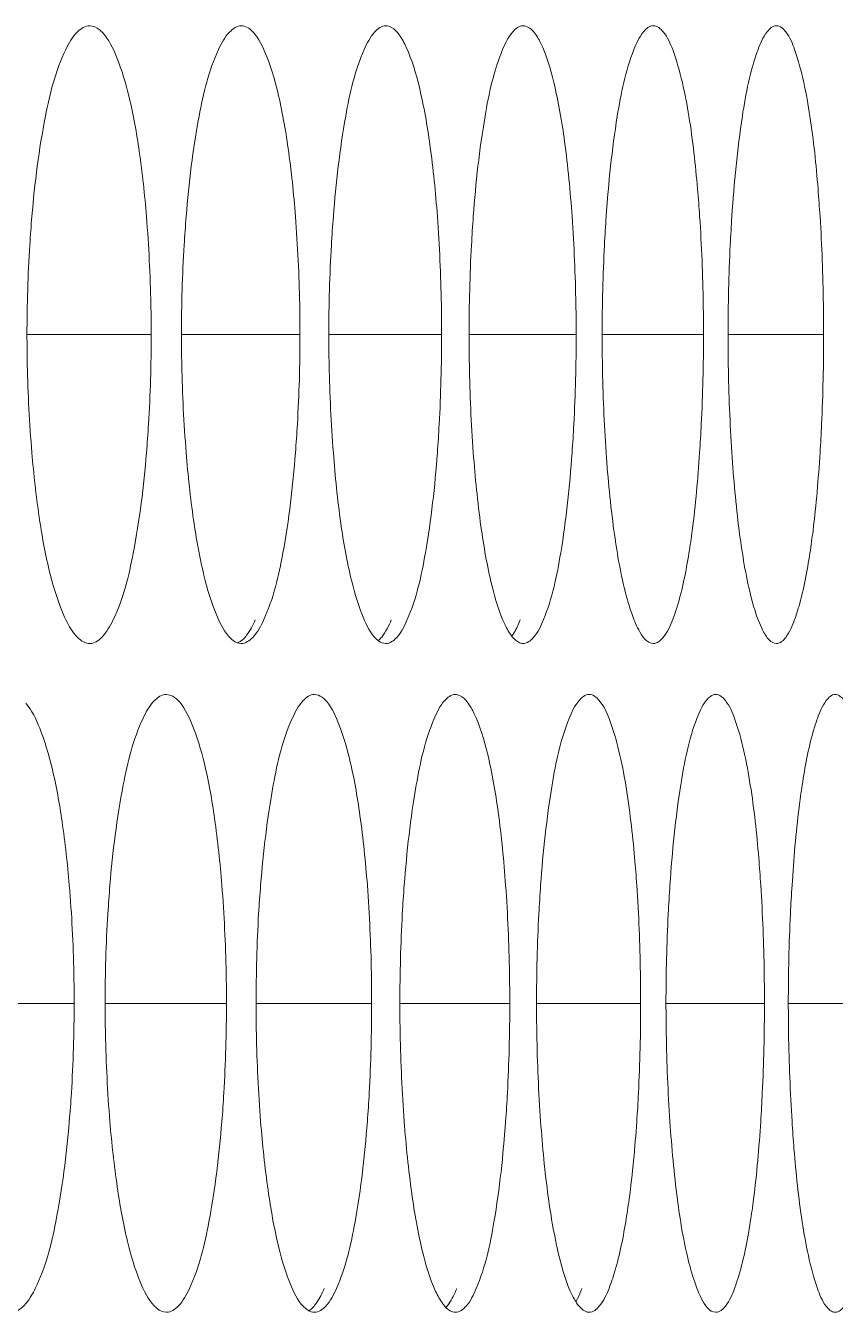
# Model space of a CAD drawing. Header units: millimetres. Extents: x 1177 to 4147, y 93 to 2194.
# Drawn here: x 2906.93 to 2914.79, y 1628.89 to 1641.39 of the extents above; entities that cross this region are included whole.
import ezdxf

# ---------------------------------------------------------------- set-up
doc = ezdxf.new("R2010")
doc.units = ezdxf.units.MM
doc.header["$LTSCALE"] = 0.1
doc.layers.add('标注', color=251, linetype='Continuous', lineweight=9)

msp = doc.modelspace()

# ---------------------------------------------------------------- linework, layer by layer
at = {"layer": '标注'}
for p, q in [((2906.944, 1638.39), (2908.15, 1638.39)), ((2908.444, 1638.39), (2909.595, 1638.39)), ((2909.875, 1638.39), (2910.97, 1638.39)), ((2911.237, 1638.39), (2912.277, 1638.39)), ((2912.529, 1638.39), (2913.513, 1638.39)), ((2913.752, 1638.39), (2914.68, 1638.39)), ((2906.168, 1631.895), (2907.402, 1631.895)), ((2907.703, 1631.895), (2908.881, 1631.895)), ((2909.169, 1631.895), (2910.291, 1631.895)), ((2910.565, 1631.895), (2911.632, 1631.895)), ((2911.892, 1631.895), (2912.903, 1631.895)), ((2913.149, 1631.895), (2914.105, 1631.895)), ((2914.337, 1631.895), (2915.237, 1631.895))]:
    msp.add_line(p, q, dxfattribs=at)
for points, knots in [([(2907.553, 1641.39), (2907.509, 1641.39), (2907.404, 1641.319), (2907.351, 1641.22), (2907.321, 1641.158)], [0, 0, 0, 0, 0.389659, 1, 1, 1, 1]), ([(2907.677, 1641.323), (2907.667, 1641.334), (2907.633, 1641.367), (2907.586, 1641.39), (2907.553, 1641.39)], [0, 0, 0, 0, 0.295107, 1, 1, 1, 1]), ([(2909.025, 1641.39), (2908.983, 1641.39), (2908.882, 1641.317), (2908.833, 1641.22), (2908.804, 1641.158)], [0, 0, 0, 0, 0.384136, 1, 1, 1, 1]), ([(2909.115, 1641.352), (2909.108, 1641.358), (2909.082, 1641.378), (2909.049, 1641.39), (2909.025, 1641.39)], [0, 0, 0, 0, 0.282086, 1, 1, 1, 1]), ([(2910.428, 1641.39), (2910.388, 1641.39), (2910.291, 1641.316), (2910.245, 1641.219), (2910.218, 1641.158)], [0, 0, 0, 0, 0.378328, 1, 1, 1, 1]), ([(2910.929, 1639.537), (2910.912, 1639.769), (2910.871, 1640.191), (2910.775, 1640.741), (2910.671, 1641.102), (2910.57, 1641.294), (2910.514, 1641.356), (2910.485, 1641.373)], [0, 0, 0, 0, 0.364158, 0.661207, 0.874207, 0.947517, 1, 1, 1, 1]), ([(2911.762, 1641.39), (2911.723, 1641.39), (2911.63, 1641.313), (2911.589, 1641.219), (2911.563, 1641.158)], [0, 0, 0, 0, 0.37223, 1, 1, 1, 1]), ([(2912.237, 1639.537), (2912.22, 1639.78), (2912.179, 1640.218), (2912.083, 1640.782), (2911.978, 1641.145), (2911.876, 1641.326), (2911.817, 1641.377), (2911.788, 1641.386)], [0, 0, 0, 0, 0.376417, 0.678059, 0.88637, 0.953961, 1, 1, 1, 1]), ([(2913.027, 1641.39), (2912.989, 1641.39), (2912.9, 1641.311), (2912.862, 1641.219), (2912.838, 1641.158)], [0, 0, 0, 0, 0.36584, 1, 1, 1, 1]), ([(2913.372, 1640.511), (2913.336, 1640.73), (2913.276, 1641.017), (2913.153, 1641.311), (2913.064, 1641.39), (2913.027, 1641.39)], [0, 0, 0, 0, 0.68404, 0.884461, 1, 1, 1, 1]), ([(2914.222, 1641.39), (2914.185, 1641.39), (2914.101, 1641.309), (2914.066, 1641.219), (2914.043, 1641.158)], [0, 0, 0, 0, 0.359161, 1, 1, 1, 1]), ([(2914.547, 1640.511), (2914.514, 1640.73), (2914.456, 1641.017), (2914.342, 1641.309), (2914.258, 1641.39), (2914.222, 1641.39)], [0, 0, 0, 0, 0.688296, 0.888112, 1, 1, 1, 1]), ([(2908.104, 1639.537), (2908.087, 1639.749), (2908.045, 1640.137), (2907.954, 1640.658), (2907.84, 1641.047), (2907.739, 1641.257), (2907.677, 1641.323)], [0, 0, 0, 0, 0.343252, 0.632232, 0.852748, 1, 1, 1, 1]), ([(2909.551, 1639.537), (2909.534, 1639.759), (2909.492, 1640.163), (2909.399, 1640.701), (2909.285, 1641.088), (2909.18, 1641.296), (2909.115, 1641.352)], [0, 0, 0, 0, 0.353299, 0.646273, 0.86342, 1, 1, 1, 1]), ([(2907.321, 1641.158), (2907.222, 1640.956), (2907.088, 1640.411), (2907.019, 1639.864), (2906.992, 1639.537)], [0, 0, 0, 0, 0.407744, 1, 1, 1, 1]), ([(2908.804, 1641.158), (2908.709, 1640.955), (2908.581, 1640.41), (2908.516, 1639.864), (2908.49, 1639.537)], [0, 0, 0, 0, 0.407017, 1, 1, 1, 1]), ([(2910.218, 1641.158), (2910.128, 1640.954), (2910.006, 1640.41), (2909.944, 1639.863), (2909.919, 1639.537)], [0, 0, 0, 0, 0.406317, 1, 1, 1, 1]), ([(2911.563, 1641.158), (2911.476, 1640.953), (2911.361, 1640.409), (2911.302, 1639.863), (2911.278, 1639.537)], [0, 0, 0, 0, 0.405644, 1, 1, 1, 1]), ([(2912.838, 1641.158), (2912.755, 1640.952), (2912.647, 1640.408), (2912.591, 1639.863), (2912.568, 1639.537)], [0, 0, 0, 0, 0.405, 1, 1, 1, 1]), ([(2914.043, 1641.158), (2913.965, 1640.951), (2913.863, 1640.407), (2913.81, 1639.863), (2913.789, 1639.537)], [0, 0, 0, 0, 0.404385, 1, 1, 1, 1]), ([(2913.476, 1639.537), (2913.47, 1639.626), (2913.445, 1639.951), (2913.41, 1640.276), (2913.372, 1640.511)], [0, 0, 0, 0, 0.272672, 1, 1, 1, 1]), ([(2914.645, 1639.537), (2914.639, 1639.626), (2914.616, 1639.951), (2914.583, 1640.276), (2914.547, 1640.511)], [0, 0, 0, 0, 0.272763, 1, 1, 1, 1]), ([(2906.992, 1639.537), (2906.984, 1639.445), (2906.956, 1639.063), (2906.944, 1638.68), (2906.944, 1638.39)], [0, 0, 0, 0, 0.241968, 1, 1, 1, 1]), ([(2908.15, 1638.39), (2908.15, 1638.488), (2908.146, 1638.871), (2908.127, 1639.253), (2908.104, 1639.537)], [0, 0, 0, 0, 0.255908, 1, 1, 1, 1]), ([(2908.49, 1639.537), (2908.482, 1639.445), (2908.456, 1639.063), (2908.444, 1638.68), (2908.444, 1638.39)], [0, 0, 0, 0, 0.241932, 1, 1, 1, 1]), ([(2909.595, 1638.39), (2909.595, 1638.488), (2909.591, 1638.871), (2909.573, 1639.253), (2909.551, 1639.537)], [0, 0, 0, 0, 0.255929, 1, 1, 1, 1]), ([(2909.919, 1639.537), (2909.911, 1639.445), (2909.886, 1639.063), (2909.875, 1638.68), (2909.875, 1638.39)], [0, 0, 0, 0, 0.241898, 1, 1, 1, 1]), ([(2910.97, 1638.39), (2910.97, 1638.488), (2910.967, 1638.871), (2910.95, 1639.253), (2910.929, 1639.537)], [0, 0, 0, 0, 0.255949, 1, 1, 1, 1]), ([(2911.278, 1639.537), (2911.271, 1639.445), (2911.247, 1639.063), (2911.237, 1638.68), (2911.237, 1638.39)], [0, 0, 0, 0, 0.241865, 1, 1, 1, 1]), ([(2912.277, 1638.39), (2912.277, 1638.488), (2912.273, 1638.871), (2912.257, 1639.253), (2912.237, 1639.537)], [0, 0, 0, 0, 0.255968, 1, 1, 1, 1]), ([(2912.568, 1639.537), (2912.562, 1639.445), (2912.539, 1639.063), (2912.529, 1638.68), (2912.529, 1638.39)], [0, 0, 0, 0, 0.241834, 1, 1, 1, 1]), ([(2913.513, 1638.39), (2913.513, 1638.488), (2913.51, 1638.871), (2913.495, 1639.253), (2913.476, 1639.537)], [0, 0, 0, 0, 0.255986, 1, 1, 1, 1]), ([(2913.789, 1639.537), (2913.783, 1639.445), (2913.761, 1639.063), (2913.752, 1638.68), (2913.752, 1638.39)], [0, 0, 0, 0, 0.241805, 1, 1, 1, 1]), ([(2914.68, 1638.39), (2914.68, 1638.488), (2914.677, 1638.871), (2914.663, 1639.253), (2914.645, 1639.537)], [0, 0, 0, 0, 0.256003, 1, 1, 1, 1]), ([(2906.944, 1638.39), (2906.944, 1638.292), (2906.948, 1637.909), (2906.967, 1637.527), (2906.992, 1637.243)], [0, 0, 0, 0, 0.255891, 1, 1, 1, 1]), ([(2908.104, 1637.243), (2908.112, 1637.335), (2908.139, 1637.717), (2908.15, 1638.1), (2908.15, 1638.39)], [0, 0, 0, 0, 0.24194, 1, 1, 1, 1]), ([(2908.444, 1638.39), (2908.444, 1638.292), (2908.448, 1637.909), (2908.467, 1637.527), (2908.49, 1637.243)], [0, 0, 0, 0, 0.255912, 1, 1, 1, 1]), ([(2909.551, 1637.243), (2909.558, 1637.335), (2909.584, 1637.717), (2909.595, 1638.1), (2909.595, 1638.39)], [0, 0, 0, 0, 0.241906, 1, 1, 1, 1]), ([(2909.875, 1638.39), (2909.875, 1638.292), (2909.879, 1637.909), (2909.897, 1637.527), (2909.919, 1637.243)], [0, 0, 0, 0, 0.255933, 1, 1, 1, 1]), ([(2910.929, 1637.243), (2910.936, 1637.335), (2910.96, 1637.717), (2910.97, 1638.1), (2910.97, 1638.39)], [0, 0, 0, 0, 0.241873, 1, 1, 1, 1]), ([(2911.237, 1638.39), (2911.237, 1638.292), (2911.241, 1637.909), (2911.257, 1637.527), (2911.278, 1637.243)], [0, 0, 0, 0, 0.255953, 1, 1, 1, 1]), ([(2912.237, 1637.243), (2912.244, 1637.335), (2912.267, 1637.717), (2912.277, 1638.1), (2912.277, 1638.39)], [0, 0, 0, 0, 0.241842, 1, 1, 1, 1]), ([(2912.529, 1638.39), (2912.529, 1638.292), (2912.533, 1637.909), (2912.548, 1637.527), (2912.568, 1637.243)], [0, 0, 0, 0, 0.255971, 1, 1, 1, 1]), ([(2913.476, 1637.243), (2913.482, 1637.335), (2913.504, 1637.717), (2913.513, 1638.1), (2913.513, 1638.39)], [0, 0, 0, 0, 0.241812, 1, 1, 1, 1]), ([(2913.752, 1638.39), (2913.752, 1638.292), (2913.755, 1637.909), (2913.77, 1637.527), (2913.789, 1637.243)], [0, 0, 0, 0, 0.255989, 1, 1, 1, 1]), ([(2914.645, 1637.243), (2914.651, 1637.335), (2914.671, 1637.717), (2914.68, 1638.1), (2914.68, 1638.39)], [0, 0, 0, 0, 0.241784, 1, 1, 1, 1]), ([(2906.992, 1637.243), (2907.009, 1637.035), (2907.051, 1636.652), (2907.143, 1636.137), (2907.257, 1635.749), (2907.357, 1635.538), (2907.417, 1635.468)], [0, 0, 0, 0, 0.339935, 0.62764, 0.849308, 1, 1, 1, 1]), ([(2907.782, 1635.622), (2907.88, 1635.825), (2908.011, 1636.369), (2908.078, 1636.916), (2908.104, 1637.243)], [0, 0, 0, 0, 0.407475, 1, 1, 1, 1]), ([(2908.49, 1637.243), (2908.507, 1637.025), (2908.55, 1636.626), (2908.643, 1636.094), (2908.758, 1635.706), (2908.861, 1635.498), (2908.925, 1635.438)], [0, 0, 0, 0, 0.349668, 0.641268, 0.859711, 1, 1, 1, 1]), ([(2909.244, 1635.622), (2909.338, 1635.826), (2909.463, 1636.37), (2909.526, 1636.917), (2909.551, 1637.243)], [0, 0, 0, 0, 0.406757, 1, 1, 1, 1]), ([(2909.919, 1637.243), (2909.936, 1637.014), (2909.978, 1636.6), (2910.074, 1636.05), (2910.189, 1635.667), (2910.294, 1635.46), (2910.361, 1635.414)], [0, 0, 0, 0, 0.360647, 0.656591, 0.871311, 1, 1, 1, 1]), ([(2910.637, 1635.622), (2910.726, 1635.827), (2910.845, 1636.371), (2910.905, 1636.917), (2910.929, 1637.243)], [0, 0, 0, 0, 0.406066, 1, 1, 1, 1]), ([(2911.278, 1637.243), (2911.296, 1637.003), (2911.338, 1636.571), (2911.435, 1636.012), (2911.54, 1635.649), (2911.642, 1635.465), (2911.698, 1635.409), (2911.727, 1635.397)], [0, 0, 0, 0, 0.372333, 0.672575, 0.882635, 0.952132, 1, 1, 1, 1]), ([(2911.96, 1635.622), (2912.045, 1635.828), (2912.157, 1636.372), (2912.214, 1636.917), (2912.237, 1637.243)], [0, 0, 0, 0, 0.405403, 1, 1, 1, 1]), ([(2912.568, 1637.243), (2912.586, 1636.99), (2912.629, 1636.538), (2912.715, 1636.02), (2912.808, 1635.694), (2912.877, 1635.521), (2912.962, 1635.39), (2913.027, 1635.39)], [0, 0, 0, 0, 0.389161, 0.695877, 0.811486, 0.900262, 1, 1, 1, 1]), ([(2913.372, 1636.269), (2913.384, 1636.342), (2913.43, 1636.665), (2913.459, 1636.99), (2913.476, 1637.243)], [0, 0, 0, 0, 0.224828, 1, 1, 1, 1]), ([(2913.789, 1637.243), (2913.805, 1636.99), (2913.845, 1636.539), (2913.937, 1635.963), (2914.039, 1635.602), (2914.136, 1635.43), (2914.196, 1635.39), (2914.222, 1635.39)], [0, 0, 0, 0, 0.389812, 0.696656, 0.899917, 0.961012, 1, 1, 1, 1]), ([(2914.547, 1636.269), (2914.558, 1636.342), (2914.602, 1636.665), (2914.629, 1636.99), (2914.645, 1637.243)], [0, 0, 0, 0, 0.224714, 1, 1, 1, 1]), ([(2913.214, 1635.622), (2913.23, 1635.663), (2913.301, 1635.874), (2913.344, 1636.094), (2913.372, 1636.269)], [0, 0, 0, 0, 0.199302, 1, 1, 1, 1]), ([(2914.398, 1635.622), (2914.413, 1635.663), (2914.48, 1635.875), (2914.52, 1636.094), (2914.547, 1636.269)], [0, 0, 0, 0, 0.198767, 1, 1, 1, 1]), ([(2907.553, 1635.39), (2907.596, 1635.39), (2907.701, 1635.461), (2907.752, 1635.56), (2907.782, 1635.622)], [0, 0, 0, 0, 0.389686, 1, 1, 1, 1]), ([(2908.989, 1635.397), (2909.025, 1635.41), (2909.096, 1635.483), (2909.138, 1635.568), (2909.161, 1635.621)], [0, 0, 0, 0, 0.398504, 1, 1, 1, 1]), ([(2909.025, 1635.39), (2909.067, 1635.39), (2909.168, 1635.463), (2909.216, 1635.56), (2909.244, 1635.622)], [0, 0, 0, 0, 0.384127, 1, 1, 1, 1]), ([(2910.356, 1635.42), (2910.368, 1635.429), (2910.423, 1635.488), (2910.458, 1635.562), (2910.482, 1635.621)], [0, 0, 0, 0, 0.193099, 1, 1, 1, 1]), ([(2910.428, 1635.39), (2910.469, 1635.39), (2910.566, 1635.464), (2910.61, 1635.561), (2910.637, 1635.622)], [0, 0, 0, 0, 0.37828, 1, 1, 1, 1]), ([(2911.653, 1635.464), (2911.661, 1635.474), (2911.693, 1635.524), (2911.717, 1635.578), (2911.734, 1635.621)], [0, 0, 0, 0, 0.212146, 1, 1, 1, 1]), ([(2911.762, 1635.39), (2911.801, 1635.39), (2911.894, 1635.467), (2911.935, 1635.561), (2911.96, 1635.622)], [0, 0, 0, 0, 0.372142, 1, 1, 1, 1]), ([(2913.027, 1635.39), (2913.064, 1635.39), (2913.153, 1635.469), (2913.19, 1635.561), (2913.214, 1635.622)], [0, 0, 0, 0, 0.36571, 1, 1, 1, 1]), ([(2914.222, 1635.39), (2914.258, 1635.39), (2914.342, 1635.471), (2914.376, 1635.561), (2914.398, 1635.622)], [0, 0, 0, 0, 0.358988, 1, 1, 1, 1]), ([(2907.417, 1635.468), (2907.428, 1635.456), (2907.464, 1635.418), (2907.516, 1635.39), (2907.553, 1635.39)], [0, 0, 0, 0, 0.300688, 1, 1, 1, 1]), ([(2908.925, 1635.438), (2908.933, 1635.43), (2908.961, 1635.406), (2908.998, 1635.39), (2909.025, 1635.39)], [0, 0, 0, 0, 0.288207, 1, 1, 1, 1]), ([(2908.298, 1634.895), (2908.254, 1634.895), (2908.151, 1634.823), (2908.101, 1634.725), (2908.071, 1634.663)], [0, 0, 0, 0, 0.386933, 1, 1, 1, 1]), ([(2908.404, 1634.843), (2908.396, 1634.851), (2908.366, 1634.877), (2908.326, 1634.895), (2908.298, 1634.895)], [0, 0, 0, 0, 0.288854, 1, 1, 1, 1]), ([(2909.735, 1634.895), (2909.694, 1634.895), (2909.595, 1634.821), (2909.548, 1634.724), (2909.52, 1634.663)], [0, 0, 0, 0, 0.381268, 1, 1, 1, 1]), ([(2911.104, 1634.895), (2911.064, 1634.895), (2910.969, 1634.819), (2910.926, 1634.724), (2910.899, 1634.663)], [0, 0, 0, 0, 0.375316, 1, 1, 1, 1]), ([(2911.592, 1633.042), (2911.575, 1633.28), (2911.534, 1633.709), (2911.438, 1634.266), (2911.333, 1634.629), (2911.231, 1634.815), (2911.174, 1634.872), (2911.145, 1634.885)], [0, 0, 0, 0, 0.370156, 0.669475, 0.880231, 0.950761, 1, 1, 1, 1]), ([(2912.403, 1634.895), (2912.365, 1634.895), (2912.274, 1634.817), (2912.234, 1634.724), (2912.209, 1634.663)], [0, 0, 0, 0, 0.369072, 1, 1, 1, 1]), ([(2912.758, 1634.015), (2912.722, 1634.235), (2912.66, 1634.523), (2912.532, 1634.817), (2912.442, 1634.895), (2912.403, 1634.895)], [0, 0, 0, 0, 0.68191, 0.882647, 1, 1, 1, 1]), ([(2913.633, 1634.895), (2913.596, 1634.895), (2913.509, 1634.815), (2913.473, 1634.723), (2913.449, 1634.663)], [0, 0, 0, 0, 0.362536, 1, 1, 1, 1]), ([(2913.968, 1634.015), (2913.934, 1634.235), (2913.875, 1634.522), (2913.756, 1634.815), (2913.67, 1634.895), (2913.633, 1634.895)], [0, 0, 0, 0, 0.686169, 0.886283, 1, 1, 1, 1]), ([(2914.793, 1634.895), (2914.757, 1634.895), (2914.675, 1634.812), (2914.642, 1634.723), (2914.62, 1634.663)], [0, 0, 0, 0, 0.355714, 1, 1, 1, 1]), ([(2915.108, 1634.015), (2915.076, 1634.234), (2915.02, 1634.521), (2914.91, 1634.813), (2914.828, 1634.895), (2914.793, 1634.895)], [0, 0, 0, 0, 0.690419, 0.889948, 1, 1, 1, 1]), ([(2907.355, 1633.042), (2907.337, 1633.249), (2907.296, 1633.629), (2907.205, 1634.142), (2907.092, 1634.53), (2906.992, 1634.741), (2906.932, 1634.812)], [0, 0, 0, 0, 0.338668, 0.625811, 0.847843, 1, 1, 1, 1]), ([(2908.836, 1633.042), (2908.819, 1633.259), (2908.778, 1633.655), (2908.685, 1634.184), (2908.571, 1634.573), (2908.468, 1634.781), (2908.404, 1634.843)], [0, 0, 0, 0, 0.348125, 0.639047, 0.857939, 1, 1, 1, 1]), ([(2910.249, 1633.042), (2910.232, 1633.269), (2910.19, 1633.681), (2910.096, 1634.228), (2909.981, 1634.612), (2909.876, 1634.819), (2909.809, 1634.868)], [0, 0, 0, 0, 0.358786, 0.65392, 0.869192, 1, 1, 1, 1]), ([(2908.071, 1634.663), (2907.975, 1634.46), (2907.843, 1633.916), (2907.776, 1633.368), (2907.749, 1633.042)], [0, 0, 0, 0, 0.407378, 1, 1, 1, 1]), ([(2909.52, 1634.663), (2909.427, 1634.459), (2909.302, 1633.915), (2909.239, 1633.368), (2909.213, 1633.042)], [0, 0, 0, 0, 0.406664, 1, 1, 1, 1]), ([(2910.899, 1634.663), (2910.811, 1634.458), (2910.692, 1633.914), (2910.632, 1633.368), (2910.607, 1633.042)], [0, 0, 0, 0, 0.405977, 1, 1, 1, 1]), ([(2912.209, 1634.663), (2912.125, 1634.457), (2912.013, 1633.913), (2911.955, 1633.368), (2911.932, 1633.042)], [0, 0, 0, 0, 0.405318, 1, 1, 1, 1]), ([(2913.449, 1634.663), (2913.369, 1634.456), (2913.264, 1633.913), (2913.209, 1633.368), (2913.187, 1633.042)], [0, 0, 0, 0, 0.404689, 1, 1, 1, 1]), ([(2914.62, 1634.663), (2914.605, 1634.622), (2914.538, 1634.41), (2914.498, 1634.191), (2914.472, 1634.015)], [0, 0, 0, 0, 0.198639, 1, 1, 1, 1]), ([(2912.865, 1633.042), (2912.859, 1633.131), (2912.834, 1633.456), (2912.797, 1633.781), (2912.758, 1634.015)], [0, 0, 0, 0, 0.272625, 1, 1, 1, 1]), ([(2914.069, 1633.042), (2914.064, 1633.131), (2914.04, 1633.456), (2914.005, 1633.781), (2913.968, 1634.015)], [0, 0, 0, 0, 0.272718, 1, 1, 1, 1]), ([(2914.472, 1634.015), (2914.461, 1633.943), (2914.417, 1633.62), (2914.389, 1633.294), (2914.373, 1633.042)], [0, 0, 0, 0, 0.224713, 1, 1, 1, 1]), ([(2907.402, 1631.895), (2907.402, 1631.993), (2907.398, 1632.376), (2907.379, 1632.758), (2907.355, 1633.042)], [0, 0, 0, 0, 0.255897, 1, 1, 1, 1]), ([(2907.749, 1633.042), (2907.742, 1632.95), (2907.714, 1632.568), (2907.703, 1632.185), (2907.703, 1631.895)], [0, 0, 0, 0, 0.24195, 1, 1, 1, 1]), ([(2908.881, 1631.895), (2908.881, 1631.993), (2908.877, 1632.376), (2908.859, 1632.758), (2908.836, 1633.042)], [0, 0, 0, 0, 0.255919, 1, 1, 1, 1]), ([(2909.213, 1633.042), (2909.205, 1632.95), (2909.179, 1632.568), (2909.169, 1632.185), (2909.169, 1631.895)], [0, 0, 0, 0, 0.241915, 1, 1, 1, 1]), ([(2910.291, 1631.895), (2910.291, 1631.993), (2910.288, 1632.375), (2910.27, 1632.758), (2910.249, 1633.042)], [0, 0, 0, 0, 0.255939, 1, 1, 1, 1]), ([(2910.607, 1633.042), (2910.6, 1632.95), (2910.575, 1632.568), (2910.565, 1632.185), (2910.565, 1631.895)], [0, 0, 0, 0, 0.241881, 1, 1, 1, 1]), ([(2911.632, 1631.895), (2911.632, 1631.993), (2911.629, 1632.375), (2911.612, 1632.758), (2911.592, 1633.042)], [0, 0, 0, 0, 0.255958, 1, 1, 1, 1]), ([(2911.932, 1633.042), (2911.925, 1632.95), (2911.902, 1632.568), (2911.892, 1632.185), (2911.892, 1631.895)], [0, 0, 0, 0, 0.24185, 1, 1, 1, 1]), ([(2912.903, 1631.895), (2912.903, 1631.993), (2912.9, 1632.375), (2912.885, 1632.758), (2912.865, 1633.042)], [0, 0, 0, 0, 0.255977, 1, 1, 1, 1]), ([(2913.187, 1633.042), (2913.181, 1632.95), (2913.159, 1632.568), (2913.149, 1632.185), (2913.149, 1631.895)], [0, 0, 0, 0, 0.24182, 1, 1, 1, 1]), ([(2914.105, 1631.895), (2914.105, 1631.993), (2914.102, 1632.375), (2914.088, 1632.758), (2914.069, 1633.042)], [0, 0, 0, 0, 0.255994, 1, 1, 1, 1]), ([(2914.373, 1633.042), (2914.367, 1632.95), (2914.346, 1632.568), (2914.337, 1632.185), (2914.337, 1631.895)], [0, 0, 0, 0, 0.241791, 1, 1, 1, 1]), ([(2907.355, 1630.748), (2907.363, 1630.84), (2907.39, 1631.222), (2907.402, 1631.605), (2907.402, 1631.895)], [0, 0, 0, 0, 0.241958, 1, 1, 1, 1]), ([(2907.703, 1631.895), (2907.703, 1631.797), (2907.707, 1631.414), (2907.726, 1631.031), (2907.749, 1630.748)], [0, 0, 0, 0, 0.255902, 1, 1, 1, 1]), ([(2908.836, 1630.748), (2908.844, 1630.84), (2908.87, 1631.222), (2908.881, 1631.605), (2908.881, 1631.895)], [0, 0, 0, 0, 0.241923, 1, 1, 1, 1]), ([(2909.169, 1631.895), (2909.169, 1631.797), (2909.172, 1631.414), (2909.19, 1631.031), (2909.213, 1630.748)], [0, 0, 0, 0, 0.255923, 1, 1, 1, 1]), ([(2910.249, 1630.748), (2910.256, 1630.84), (2910.281, 1631.222), (2910.291, 1631.605), (2910.291, 1631.895)], [0, 0, 0, 0, 0.241889, 1, 1, 1, 1]), ([(2910.565, 1631.895), (2910.565, 1631.797), (2910.569, 1631.414), (2910.586, 1631.032), (2910.607, 1630.748)], [0, 0, 0, 0, 0.255943, 1, 1, 1, 1]), ([(2911.592, 1630.748), (2911.599, 1630.84), (2911.622, 1631.222), (2911.632, 1631.605), (2911.632, 1631.895)], [0, 0, 0, 0, 0.241857, 1, 1, 1, 1]), ([(2911.892, 1631.895), (2911.892, 1631.797), (2911.895, 1631.414), (2911.912, 1631.032), (2911.932, 1630.748)], [0, 0, 0, 0, 0.255962, 1, 1, 1, 1]), ([(2912.865, 1630.748), (2912.872, 1630.84), (2912.894, 1631.222), (2912.903, 1631.605), (2912.903, 1631.895)], [0, 0, 0, 0, 0.241827, 1, 1, 1, 1]), ([(2913.149, 1631.895), (2913.149, 1631.797), (2913.153, 1631.414), (2913.168, 1631.032), (2913.187, 1630.748)], [0, 0, 0, 0, 0.25598, 1, 1, 1, 1]), ([(2914.069, 1630.748), (2914.075, 1630.84), (2914.096, 1631.222), (2914.105, 1631.605), (2914.105, 1631.895)], [0, 0, 0, 0, 0.241798, 1, 1, 1, 1]), ([(2914.337, 1631.895), (2914.337, 1631.797), (2914.34, 1631.414), (2914.355, 1631.032), (2914.373, 1630.748)], [0, 0, 0, 0, 0.255998, 1, 1, 1, 1]), ([(2907.025, 1629.127), (2907.125, 1629.329), (2907.26, 1629.873), (2907.327, 1630.421), (2907.355, 1630.748)], [0, 0, 0, 0, 0.407843, 1, 1, 1, 1]), ([(2907.749, 1630.748), (2907.767, 1630.535), (2907.809, 1630.144), (2907.902, 1629.621), (2908.016, 1629.232), (2908.118, 1629.023), (2908.18, 1628.957)], [0, 0, 0, 0, 0.344652, 0.634249, 0.854362, 1, 1, 1, 1]), ([(2908.522, 1629.127), (2908.617, 1629.33), (2908.746, 1629.874), (2908.81, 1630.421), (2908.836, 1630.748)], [0, 0, 0, 0, 0.407112, 1, 1, 1, 1]), ([(2909.213, 1630.748), (2909.23, 1630.524), (2909.273, 1630.118), (2909.367, 1629.577), (2909.482, 1629.191), (2909.586, 1628.984), (2909.652, 1628.93)], [0, 0, 0, 0, 0.354996, 0.648712, 0.865362, 1, 1, 1, 1]), ([(2909.949, 1629.127), (2910.041, 1629.331), (2910.162, 1629.875), (2910.224, 1630.421), (2910.249, 1630.748)], [0, 0, 0, 0, 0.406408, 1, 1, 1, 1]), ([(2910.607, 1630.748), (2910.625, 1630.514), (2910.667, 1630.09), (2910.763, 1629.537), (2910.868, 1629.176), (2910.969, 1628.986), (2911.024, 1628.925), (2911.053, 1628.909)], [0, 0, 0, 0, 0.366167, 0.664077, 0.876453, 0.948818, 1, 1, 1, 1]), ([(2911.307, 1629.127), (2911.395, 1629.332), (2911.51, 1629.876), (2911.568, 1630.422), (2911.592, 1630.748)], [0, 0, 0, 0, 0.405731, 1, 1, 1, 1]), ([(2911.932, 1630.748), (2911.949, 1630.503), (2911.991, 1630.063), (2912.088, 1629.496), (2912.194, 1629.133), (2912.296, 1628.954), (2912.355, 1628.905), (2912.383, 1628.897)], [0, 0, 0, 0, 0.378761, 0.681383, 0.888916, 0.955378, 1, 1, 1, 1]), ([(2912.758, 1629.774), (2912.77, 1629.847), (2912.818, 1630.17), (2912.848, 1630.495), (2912.865, 1630.748)], [0, 0, 0, 0, 0.224887, 1, 1, 1, 1]), ([(2913.187, 1630.748), (2913.204, 1630.495), (2913.246, 1630.043), (2913.329, 1629.525), (2913.42, 1629.199), (2913.487, 1629.027), (2913.569, 1628.895), (2913.633, 1628.895)], [0, 0, 0, 0, 0.390043, 0.697257, 0.812903, 0.901523, 1, 1, 1, 1]), ([(2913.968, 1629.774), (2913.98, 1629.847), (2914.025, 1630.17), (2914.053, 1630.495), (2914.069, 1630.748)], [0, 0, 0, 0, 0.22477, 1, 1, 1, 1]), ([(2914.373, 1630.748), (2914.378, 1630.659), (2914.402, 1630.333), (2914.436, 1630.009), (2914.472, 1629.774)], [0, 0, 0, 0, 0.272759, 1, 1, 1, 1]), ([(2912.596, 1629.127), (2912.612, 1629.168), (2912.685, 1629.379), (2912.729, 1629.598), (2912.758, 1629.774)], [0, 0, 0, 0, 0.199577, 1, 1, 1, 1]), ([(2913.815, 1629.127), (2913.83, 1629.168), (2913.899, 1629.379), (2913.941, 1629.598), (2913.968, 1629.774)], [0, 0, 0, 0, 0.199032, 1, 1, 1, 1]), ([(2914.472, 1629.774), (2914.505, 1629.555), (2914.562, 1629.268), (2914.675, 1628.977), (2914.757, 1628.895), (2914.793, 1628.895)], [0, 0, 0, 0, 0.690007, 0.889741, 1, 1, 1, 1]), ([(2906.79, 1628.895), (2906.811, 1628.895), (2906.871, 1628.912), (2906.954, 1628.996), (2907.001, 1629.078), (2907.025, 1629.127)], [0, 0, 0, 0, 0.180756, 0.523667, 1, 1, 1, 1]), ([(2908.298, 1628.895), (2908.341, 1628.895), (2908.443, 1628.966), (2908.493, 1629.065), (2908.522, 1629.127)], [0, 0, 0, 0, 0.386942, 1, 1, 1, 1]), ([(2909.681, 1628.91), (2909.712, 1628.929), (2909.771, 1628.999), (2909.81, 1629.078), (2909.831, 1629.126)], [0, 0, 0, 0, 0.409155, 1, 1, 1, 1]), ([(2909.735, 1628.895), (2909.777, 1628.895), (2909.876, 1628.968), (2909.922, 1629.065), (2909.949, 1629.127)], [0, 0, 0, 0, 0.38124, 1, 1, 1, 1]), ([(2911.014, 1628.944), (2911.023, 1628.954), (2911.066, 1629.01), (2911.096, 1629.074), (2911.117, 1629.126)], [0, 0, 0, 0, 0.202158, 1, 1, 1, 1]), ([(2911.104, 1628.895), (2911.144, 1628.895), (2911.239, 1628.97), (2911.281, 1629.066), (2911.307, 1629.127)], [0, 0, 0, 0, 0.375248, 1, 1, 1, 1]), ([(2912.276, 1629.001), (2912.281, 1629.01), (2912.303, 1629.05), (2912.321, 1629.093), (2912.333, 1629.126)], [0, 0, 0, 0, 0.222587, 1, 1, 1, 1]), ([(2912.403, 1628.895), (2912.442, 1628.895), (2912.532, 1628.972), (2912.571, 1629.066), (2912.596, 1629.127)], [0, 0, 0, 0, 0.368963, 1, 1, 1, 1]), ([(2913.633, 1628.895), (2913.67, 1628.895), (2913.756, 1628.975), (2913.792, 1629.066), (2913.815, 1629.127)], [0, 0, 0, 0, 0.362385, 1, 1, 1, 1]), ([(2914.793, 1628.895), (2914.828, 1628.895), (2914.91, 1628.977), (2914.942, 1629.066), (2914.964, 1629.127)], [0, 0, 0, 0, 0.35552, 1, 1, 1, 1]), ([(2908.18, 1628.957), (2908.189, 1628.947), (2908.221, 1628.917), (2908.266, 1628.895), (2908.298, 1628.895)], [0, 0, 0, 0, 0.294748, 1, 1, 1, 1]), ([(2909.652, 1628.93), (2909.658, 1628.924), (2909.683, 1628.906), (2909.714, 1628.895), (2909.735, 1628.895)], [0, 0, 0, 0, 0.281138, 1, 1, 1, 1]), ([(2912.383, 1628.897), (2912.386, 1628.897), (2912.393, 1628.895), (2912.4, 1628.895), (2912.403, 1628.895)], [0, 0, 0, 0, 0.50399, 1, 1, 1, 1])]:
    msp.add_open_spline(points, degree=3, knots=knots, dxfattribs=at)
for points in [[(2910.485, 1641.373), (2910.468, 1641.383), (2910.448, 1641.39), (2910.428, 1641.39)], [(2911.788, 1641.386), (2911.78, 1641.389), (2911.771, 1641.39), (2911.762, 1641.39)], [(2910.361, 1635.414), (2910.381, 1635.4), (2910.405, 1635.39), (2910.428, 1635.39)], [(2911.727, 1635.397), (2911.738, 1635.393), (2911.75, 1635.39), (2911.762, 1635.39)], [(2909.809, 1634.868), (2909.788, 1634.883), (2909.761, 1634.895), (2909.735, 1634.895)], [(2911.145, 1634.885), (2911.133, 1634.891), (2911.118, 1634.895), (2911.104, 1634.895)], [(2911.053, 1628.909), (2911.068, 1628.901), (2911.086, 1628.895), (2911.104, 1628.895)]]:
    msp.add_open_spline(points, degree=3, dxfattribs=at)

doc.saveas('drawing.dxf')
